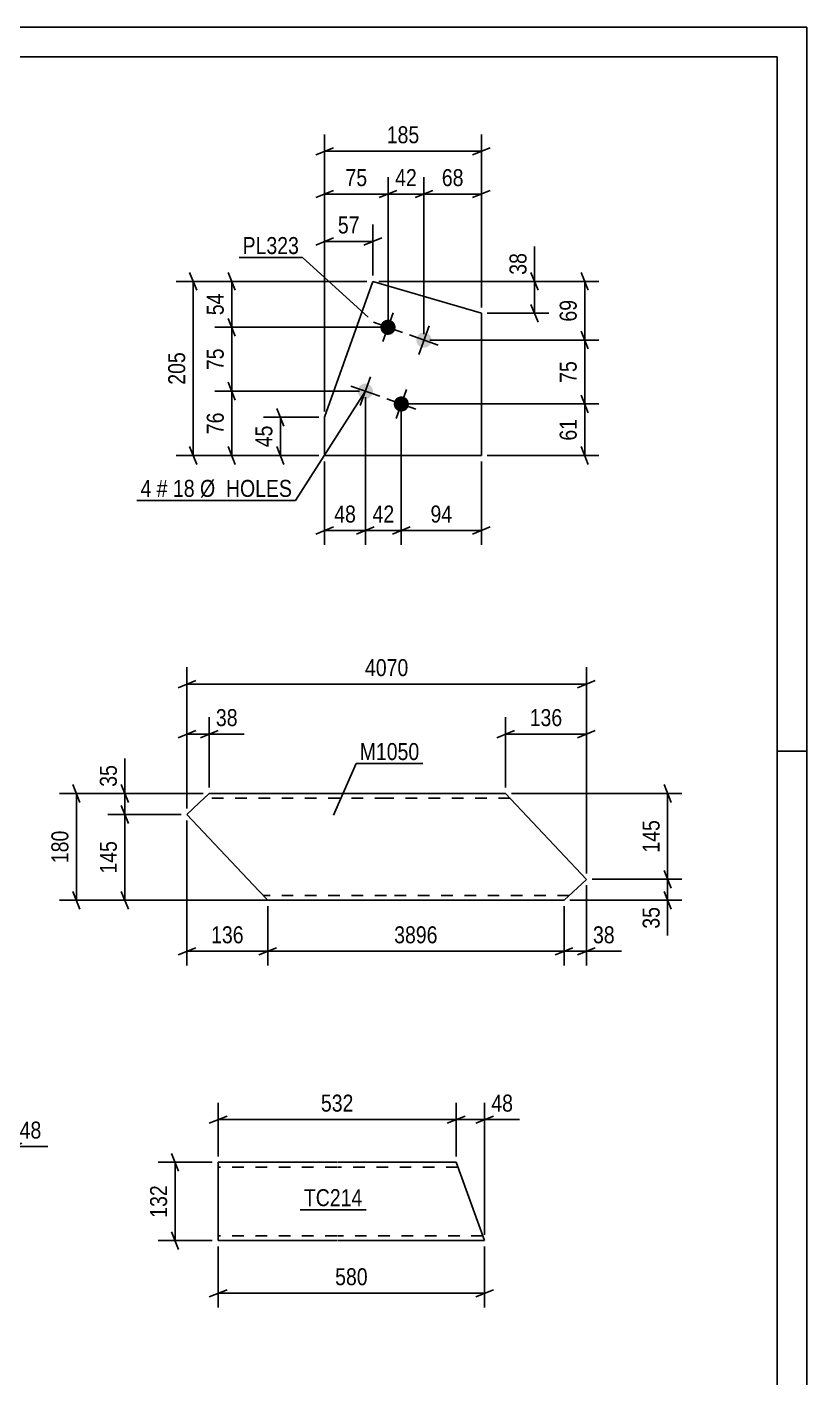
# Model space of a CAD drawing. Header units: millimetres. Extents: x 0 to 594, y 0 to 420.
# Drawn here: x 462.5 to 594, y 192.4 to 420 of the extents above; entities that cross this region are included whole.
import ezdxf

# ---------------------------------------------------------------- set-up
doc = ezdxf.new("R2010")
doc.units = ezdxf.units.MM
doc.linetypes.add('DXK_LINE_DOT2', pattern=[3.9198, 1.9599, -1.9599])
doc.styles.add('Arial Narrow', font='ARIALN.TTF', dxfattribs={"height": 0.2})

# ---------------------------------------------------------------- blocks, each defined once
blk = doc.blocks.new('Unknown-761550045-1163')
at = {"color": 5, "linetype": 'Continuous'}
for p, q in [((594, 420), (0, 420)), ((594, 0), (594, 420)), ((589, 415), (5, 415)), ((589, 5), (589, 415)), ((594, 298), (589, 298))]:
    blk.add_line(p, q, dxfattribs=at)
blk = doc.blocks.new('Part-761550045-7862 - 7861')
at = {"color": 2, "linetype": 'Continuous'}
for p, q in [((491.55, 289.27), (489.49, 287.34)), ((493.25, 290.87), (491.55, 289.27)), ((523.1, 290.87), (493.25, 290.87)), ((543.2, 290.87), (523.2, 290.87)), ((543.2, 290.87), (556.81, 276.4)), ((501.6, 274.47), (489.49, 287.34)), ((553.05, 272.87), (556.81, 276.4)), ((503.1, 272.87), (501.6, 274.47)), ((523.1, 272.87), (503.1, 272.87)), ((553.05, 272.87), (523.2, 272.87))]:
    blk.add_line(p, q, dxfattribs=at)
at = {"color": 7, "linetype": 'DXK_LINE_DOT2'}
for p, q in [((493.25, 290.87), (492.2, 289.89)), ((523.1, 290.07), (492.4, 290.07)), ((543.95, 290.07), (523.2, 290.07)), ((502.99, 273), (501.6, 274.47)), ((523.1, 273.67), (502.35, 273.67)), ((553.9, 273.67), (523.2, 273.67))]:
    blk.add_line(p, q, dxfattribs=at)
blk = doc.blocks.new('Part-761550045-9645 - 9642')
at = {"color": 2, "linetype": 'Continuous'}
for p, q in [((494.76, 228.73), (494.76, 227.13)), ((514.76, 228.73), (494.76, 228.73)), ((534.86, 228.73), (514.86, 228.73)), ((539.67, 215.53), (534.86, 228.73)), ((494.76, 217.13), (494.76, 227.13)), ((494.76, 215.53), (494.76, 217.13)), ((494.76, 215.53), (514.76, 215.53)), ((514.86, 215.53), (539.67, 215.53))]:
    blk.add_line(p, q, dxfattribs=at)
at = {"color": 7, "linetype": 'DXK_LINE_DOT2'}
for p, q in [((494.76, 228.73), (494.76, 228.26)), ((514.76, 227.93), (494.76, 227.93)), ((535.15, 227.93), (514.86, 227.93)), ((494.76, 217.13), (494.76, 215.65)), ((514.76, 216.33), (494.76, 216.33)), ((539.38, 216.33), (514.86, 216.33))]:
    blk.add_line(p, q, dxfattribs=at)
blk = doc.blocks.new('Part-761550045-8057 - 8056')
at = {"color": 2, "linetype": 'Continuous'}
for p, q in [((512.7, 354.25), (520.82, 377.14)), ((520.82, 377.14), (539.11, 371.77)), ((539.11, 371.77), (539.11, 347.81)), ((512.7, 347.81), (512.7, 354.25)), ((539.11, 347.81), (512.7, 347.81))]:
    blk.add_line(p, q, dxfattribs=at)
blk = doc.blocks.new('Bolt-761550045-8058 - 8056')
at = {"linetype": 'Continuous'}
for points in [[(523.81, 370.62, -1), (522.95, 368.2, -1)], [(529.87, 368.47, -1), (529.01, 366.05, -1)], [(519.99, 359.85, -1), (519.13, 357.43, -1)], [(526.05, 357.7, -1), (525.19, 355.28, -1)]]:
    blk.add_hatch(color=1, dxfattribs=at).paths.add_polyline_path(points)
at = {"color": 1, "linetype": 'Continuous'}
for p, q in [((522.52, 366.99), (524.24, 371.83)), ((520.96, 370.27), (525.81, 368.55)), ((528.58, 364.84), (530.3, 369.68)), ((527.02, 368.12), (531.86, 366.4)), ((518.7, 356.21), (520.42, 361.06)), ((517.14, 359.5), (521.99, 357.78)), ((523.2, 357.35), (528.05, 355.63)), ((524.76, 354.07), (526.48, 358.91))]:
    blk.add_line(p, q, dxfattribs=at)
blk = doc.blocks.new('StraightDimension-761550045-8170 - 7861')
at = {"color": 7, "linetype": 'Continuous'}
for p, q in [((569.91, 277.91), (571.11, 274.91)), ((557.81, 276.41), (572.91, 276.41)), ((570.51, 272.87), (570.51, 276.41)), ((571.11, 271.37), (569.91, 274.37)), ((554.05, 272.87), (572.91, 272.87))]:
    blk.add_line(p, q, dxfattribs=at)
at = {"color": 0}
blk.add_wipeout([(569.76, 272.35), (565.56, 272.35), (565.56, 267.49), (569.76, 267.49)], dxfattribs=at)
at = {"color": 7, "linetype": 'Continuous'}
blk.add_line((570.51, 272.87), (570.51, 266.97), dxfattribs=at)
blk.add_line((570.51, 272.87), (570.51, 266.97), dxfattribs=at)
at = {"color": 3, "style": 'Arial Narrow'}
blk.add_text('35', height=2.863, rotation=90.0002, dxfattribs=at).set_placement((569.16, 268.09))
blk = doc.blocks.new('StraightDimension-761550045-8162 - 7861')
at = {"color": 7, "linetype": 'Continuous'}
for p, q in [((488.49, 287.34), (476.17, 287.34)), ((479.62, 285.84), (478.42, 288.84)), ((479.02, 272.87), (479.02, 287.34)), ((478.42, 274.37), (479.62, 271.37)), ((502.1, 272.87), (476.17, 272.87))]:
    blk.add_line(p, q, dxfattribs=at)
at = {"color": 0}
blk.add_wipeout([(478.27, 283.45), (474.07, 283.45), (474.07, 276.77), (478.27, 276.77)], dxfattribs=at)
at = {"color": 3, "style": 'Arial Narrow'}
blk.add_text('145', height=2.863, rotation=90.0002, dxfattribs=at).set_placement((477.67, 277.37))
blk = doc.blocks.new('StraightDimension-761550045-8157 - 7861')
at = {"color": 7, "linetype": 'Continuous'}
for p, q in [((489.49, 288.34), (489.49, 303.72)), ((493.25, 291.87), (493.25, 303.72)), ((487.99, 300.27), (490.99, 301.47)), ((489.49, 300.87), (493.25, 300.87)), ((494.75, 301.47), (491.75, 300.27))]:
    blk.add_line(p, q, dxfattribs=at)
at = {"color": 0}
blk.add_wipeout([(498.63, 301.62), (498.63, 305.82), (493.77, 305.82), (493.77, 301.62)], dxfattribs=at)
at = {"color": 7, "linetype": 'Continuous'}
blk.add_line((493.25, 300.87), (499.16, 300.87), dxfattribs=at)
blk.add_line((493.25, 300.87), (499.16, 300.87), dxfattribs=at)
at = {"color": 3, "style": 'Arial Narrow'}
blk.add_text('38', height=2.863, dxfattribs=at).set_placement((494.37, 302.22))
blk = doc.blocks.new('StraightDimension-761550045-8169 - 7861')
at = {"color": 7, "linetype": 'Continuous'}
for p, q in [((571.11, 289.37), (569.91, 292.37)), ((544.2, 290.87), (572.91, 290.87)), ((570.51, 276.41), (570.51, 290.87)), ((569.91, 277.91), (571.11, 274.91)), ((557.81, 276.41), (572.91, 276.41))]:
    blk.add_line(p, q, dxfattribs=at)
at = {"color": 0}
blk.add_wipeout([(569.76, 286.98), (565.56, 286.98), (565.56, 280.3), (569.76, 280.3)], dxfattribs=at)
at = {"color": 3, "style": 'Arial Narrow'}
blk.add_text('145', height=2.863, rotation=90.0002, dxfattribs=at).set_placement((569.16, 280.9))
blk = doc.blocks.new('StraightDimension-761550045-8161 - 7861')
at = {"color": 7, "linetype": 'Continuous'}
for p, q in [((478.42, 292.37), (479.62, 289.37)), ((492.25, 290.87), (476.17, 290.87)), ((479.02, 287.34), (479.02, 290.87)), ((488.49, 287.34), (476.17, 287.34)), ((479.62, 285.84), (478.42, 288.84))]:
    blk.add_line(p, q, dxfattribs=at)
at = {"color": 0}
blk.add_wipeout([(478.27, 296.25), (474.07, 296.25), (474.07, 291.4), (478.27, 291.4)], dxfattribs=at)
at = {"color": 7, "linetype": 'Continuous'}
blk.add_line((479.02, 290.87), (479.02, 296.78), dxfattribs=at)
blk.add_line((479.02, 290.87), (479.02, 296.78), dxfattribs=at)
at = {"color": 3, "style": 'Arial Narrow'}
blk.add_text('35', height=2.863, rotation=90.0002, dxfattribs=at).set_placement((477.67, 292))
blk = doc.blocks.new('StraightDimension-761550045-8153 - 7861')
at = {"color": 7, "linetype": 'Continuous'}
for p, q in [((543.2, 291.87), (543.2, 303.72)), ((556.81, 277.4), (556.81, 303.72)), ((544.7, 301.47), (541.7, 300.27)), ((543.2, 300.87), (556.81, 300.87)), ((555.31, 300.27), (558.31, 301.47))]:
    blk.add_line(p, q, dxfattribs=at)
at = {"color": 0}
blk.add_wipeout([(553.35, 301.62), (553.35, 305.82), (546.66, 305.82), (546.66, 301.62)], dxfattribs=at)
at = {"color": 3, "style": 'Arial Narrow'}
blk.add_text('136', height=2.863, dxfattribs=at).set_placement((547.26, 302.22))
blk = doc.blocks.new('StraightDimension-761550045-8177 - 7861')
at = {"color": 7, "linetype": 'Continuous'}
for p, q in [((489.49, 288.34), (489.49, 312.14)), ((556.81, 277.4), (556.81, 312.14)), ((490.99, 309.89), (487.99, 308.69)), ((555.31, 308.69), (558.31, 309.89)), ((489.49, 309.29), (556.81, 309.29))]:
    blk.add_line(p, q, dxfattribs=at)
at = {"color": 0}
blk.add_wipeout([(527.41, 310.04), (527.41, 314.24), (518.9, 314.24), (518.9, 310.04)], dxfattribs=at)
at = {"color": 3, "style": 'Arial Narrow'}
blk.add_text('4070', height=2.863, dxfattribs=at).set_placement((519.5, 310.64))
blk = doc.blocks.new('StraightDimension-761550045-10801 - 7861')
at = {"color": 7, "linetype": 'Continuous'}
for p, q in [((471.45, 289.37), (470.25, 292.37)), ((492.25, 290.87), (468, 290.87)), ((470.85, 272.87), (470.85, 290.87)), ((470.25, 274.37), (471.45, 271.37)), ((503.03, 272.87), (468, 272.87))]:
    blk.add_line(p, q, dxfattribs=at)
at = {"color": 0}
blk.add_wipeout([(470.1, 285.22), (465.9, 285.22), (465.9, 278.53), (470.1, 278.53)], dxfattribs=at)
at = {"color": 3, "style": 'Arial Narrow'}
blk.add_text('180', height=2.863, rotation=90.0002, dxfattribs=at).set_placement((469.5, 279.13))
blk = doc.blocks.new('StraightDimension-761550045-11493 - 7861')
at = {"color": 7, "linetype": 'Continuous'}
for p, q in [((556.81, 275.41), (556.81, 261.88)), ((553.05, 271.87), (553.05, 261.88)), ((551.55, 263.68), (554.55, 264.88)), ((553.05, 264.28), (556.81, 264.28)), ((558.31, 264.88), (555.31, 263.68))]:
    blk.add_line(p, q, dxfattribs=at)
at = {"color": 0}
blk.add_wipeout([(562.19, 265.03), (562.19, 269.23), (557.33, 269.23), (557.33, 265.03)], dxfattribs=at)
at = {"color": 7, "linetype": 'Continuous'}
blk.add_line((556.81, 264.28), (562.71, 264.28), dxfattribs=at)
blk.add_line((556.81, 264.28), (562.71, 264.28), dxfattribs=at)
at = {"color": 3, "style": 'Arial Narrow'}
blk.add_text('38', height=2.863, dxfattribs=at).set_placement((557.93, 265.63))
blk = doc.blocks.new('StraightDimension-761550045-11494 - 7861')
at = {"color": 7, "linetype": 'Continuous'}
for p, q in [((503.1, 271.87), (503.1, 261.88)), ((553.05, 271.87), (553.05, 261.88)), ((504.6, 264.88), (501.6, 263.68)), ((503.1, 264.28), (553.05, 264.28)), ((551.55, 263.68), (554.55, 264.88))]:
    blk.add_line(p, q, dxfattribs=at)
at = {"color": 0}
blk.add_wipeout([(532.33, 265.03), (532.33, 269.23), (523.82, 269.23), (523.82, 265.03)], dxfattribs=at)
at = {"color": 3, "style": 'Arial Narrow'}
blk.add_text('3896', height=2.863, dxfattribs=at).set_placement((524.42, 265.63))
blk = doc.blocks.new('StraightDimension-761550045-11495 - 7861')
at = {"color": 7, "linetype": 'Continuous'}
for p, q in [((489.49, 286.34), (489.49, 261.88)), ((503.1, 271.87), (503.1, 261.88)), ((490.99, 264.88), (487.99, 263.68)), ((489.49, 264.28), (503.1, 264.28)), ((501.6, 263.68), (504.6, 264.88))]:
    blk.add_line(p, q, dxfattribs=at)
at = {"color": 0}
blk.add_wipeout([(499.64, 265.03), (499.64, 269.23), (492.96, 269.23), (492.96, 265.03)], dxfattribs=at)
at = {"color": 3, "style": 'Arial Narrow'}
blk.add_text('136', height=2.863, dxfattribs=at).set_placement((493.56, 265.63))
blk = doc.blocks.new('StraightDimension-761550045-10046 - 9652')
at = {"color": 7, "linetype": 'Continuous'}
for p, q in [((455.36, 225.98), (455.36, 234.23)), ((460.16, 212.78), (460.16, 234.23)), ((453.86, 230.78), (456.86, 231.98)), ((455.36, 231.38), (460.16, 231.38)), ((461.66, 231.98), (458.66, 230.78))]:
    blk.add_line(p, q, dxfattribs=at)
at = {"color": 0}
blk.add_wipeout([(465.55, 232.13), (465.55, 236.33), (460.69, 236.33), (460.69, 232.13)], dxfattribs=at)
at = {"color": 7, "linetype": 'Continuous'}
blk.add_line((460.16, 231.38), (466.07, 231.38), dxfattribs=at)
blk.add_line((460.16, 231.38), (466.07, 231.38), dxfattribs=at)
at = {"color": 3, "style": 'Arial Narrow'}
blk.add_text('48', height=2.863, dxfattribs=at).set_placement((461.29, 232.73))
blk = doc.blocks.new('StraightDimension-761550045-9989 - 9642')
at = {"color": 7, "linetype": 'Continuous'}
for p, q in [((494.76, 229.73), (494.76, 238.77)), ((534.86, 229.73), (534.86, 238.77)), ((496.26, 236.52), (493.26, 235.32)), ((494.76, 235.92), (534.86, 235.92)), ((533.36, 235.32), (536.36, 236.52))]:
    blk.add_line(p, q, dxfattribs=at)
at = {"color": 0}
blk.add_wipeout([(518.16, 236.67), (518.16, 240.87), (511.47, 240.87), (511.47, 236.67)], dxfattribs=at)
at = {"color": 3, "style": 'Arial Narrow'}
blk.add_text('532', height=2.863, dxfattribs=at).set_placement((512.07, 237.27))
blk = doc.blocks.new('StraightDimension-761550045-10035 - 9642')
at = {"color": 7, "linetype": 'Continuous'}
for p, q in [((488.09, 227.23), (486.89, 230.23)), ((493.76, 228.73), (484.64, 228.73)), ((487.49, 215.53), (487.49, 228.73)), ((486.89, 217.03), (488.09, 214.03)), ((493.76, 215.53), (484.64, 215.53))]:
    blk.add_line(p, q, dxfattribs=at)
at = {"color": 0}
blk.add_wipeout([(486.74, 225.47), (482.54, 225.47), (482.54, 218.79), (486.74, 218.79)], dxfattribs=at)
at = {"color": 3, "style": 'Arial Narrow'}
blk.add_text('132', height=2.863, rotation=90.0002, dxfattribs=at).set_placement((486.14, 219.39))
blk = doc.blocks.new('StraightDimension-761550045-10024 - 9642')
at = {"color": 7, "linetype": 'Continuous'}
for p, q in [((494.76, 214.53), (494.76, 204.27)), ((539.67, 214.53), (539.67, 204.27)), ((496.26, 207.27), (493.26, 206.07)), ((538.17, 206.07), (541.17, 207.27)), ((494.76, 206.67), (539.67, 206.67))]:
    blk.add_line(p, q, dxfattribs=at)
at = {"color": 0}
blk.add_wipeout([(520.56, 207.42), (520.56, 211.62), (513.87, 211.62), (513.87, 207.42)], dxfattribs=at)
at = {"color": 3, "style": 'Arial Narrow'}
blk.add_text('580', height=2.863, dxfattribs=at).set_placement((514.47, 208.02))
blk = doc.blocks.new('StraightDimension-761550045-9988 - 9642')
at = {"color": 7, "linetype": 'Continuous'}
for p, q in [((534.86, 229.73), (534.86, 238.77)), ((539.67, 216.53), (539.67, 238.77)), ((533.36, 235.32), (536.36, 236.52)), ((534.86, 235.92), (539.67, 235.92)), ((541.17, 236.52), (538.17, 235.32))]:
    blk.add_line(p, q, dxfattribs=at)
at = {"color": 0}
blk.add_wipeout([(545.05, 236.67), (545.05, 240.87), (540.19, 240.87), (540.19, 236.67)], dxfattribs=at)
at = {"color": 7, "linetype": 'Continuous'}
blk.add_line((539.67, 235.92), (545.57, 235.92), dxfattribs=at)
blk.add_line((539.67, 235.92), (545.57, 235.92), dxfattribs=at)
at = {"color": 3, "style": 'Arial Narrow'}
blk.add_text('48', height=2.863, dxfattribs=at).set_placement((540.79, 237.27))
blk = doc.blocks.new('StraightDimension-761550045-8407 - 8056')
at = {"color": 7, "linetype": 'Continuous'}
for p, q in [((504.64, 355.75), (505.84, 352.75)), ((511.7, 354.25), (502.39, 354.25)), ((505.24, 347.81), (505.24, 354.25)), ((505.84, 346.31), (504.64, 349.31)), ((511.7, 347.81), (502.39, 347.81))]:
    blk.add_line(p, q, dxfattribs=at)
at = {"color": 0}
blk.add_wipeout([(504.49, 353.46), (500.29, 353.46), (500.29, 348.6), (504.49, 348.6)], dxfattribs=at)
at = {"color": 3, "style": 'Arial Narrow'}
blk.add_text('45', height=2.863, rotation=90.0002, dxfattribs=at).set_placement((503.89, 349.2))
blk = doc.blocks.new('StraightDimension-761550045-11471 - 8056')
at = {"color": 7, "linetype": 'Continuous'}
for p, q in [((519.56, 357.64), (519.56, 332.77)), ((512.7, 346.81), (512.7, 332.77)), ((511.2, 334.57), (514.2, 335.77)), ((512.7, 335.17), (519.56, 335.17)), ((521.06, 335.77), (518.06, 334.57))]:
    blk.add_line(p, q, dxfattribs=at)
at = {"color": 0}
blk.add_wipeout([(518.56, 335.92), (518.56, 340.12), (513.71, 340.12), (513.71, 335.92)], dxfattribs=at)
at = {"color": 3, "style": 'Arial Narrow'}
blk.add_text('48', height=2.863, dxfattribs=at).set_placement((514.31, 336.52))
blk = doc.blocks.new('StraightDimension-761550045-9766 - 8056')
at = {"color": 7, "linetype": 'Continuous'}
for p, q in [((496.44, 378.64), (497.64, 375.64)), ((519.82, 377.14), (494.19, 377.14)), ((497.04, 369.41), (497.04, 377.14)), ((522.38, 369.41), (494.19, 369.41)), ((497.64, 367.91), (496.44, 370.91))]:
    blk.add_line(p, q, dxfattribs=at)
at = {"color": 0}
blk.add_wipeout([(496.29, 375.7), (492.09, 375.7), (492.09, 370.85), (496.29, 370.85)], dxfattribs=at)
at = {"color": 3, "style": 'Arial Narrow'}
blk.add_text('54', height=2.863, rotation=90.0002, dxfattribs=at).set_placement((495.69, 371.45))
blk = doc.blocks.new('StraightDimension-761550045-8455 - 8056')
at = {"color": 7, "linetype": 'Continuous'}
for p, q in [((491.14, 375.64), (489.94, 378.64)), ((519.82, 377.14), (487.69, 377.14)), ((490.54, 347.81), (490.54, 377.14)), ((489.94, 349.31), (491.14, 346.31)), ((511.7, 347.81), (487.69, 347.81))]:
    blk.add_line(p, q, dxfattribs=at)
at = {"color": 0}
blk.add_wipeout([(489.79, 365.82), (485.59, 365.82), (485.59, 359.13), (489.79, 359.13)], dxfattribs=at)
at = {"color": 3, "style": 'Arial Narrow'}
blk.add_text('205', height=2.863, rotation=90.0002, dxfattribs=at).set_placement((489.19, 359.73))
blk = doc.blocks.new('StraightDimension-761550045-9767 - 8056')
at = {"color": 7, "linetype": 'Continuous'}
for p, q in [((522.38, 369.41), (494.19, 369.41)), ((496.44, 370.91), (497.64, 367.91)), ((497.04, 358.64), (497.04, 369.41)), ((497.64, 357.14), (496.44, 360.14)), ((518.56, 358.64), (494.19, 358.64))]:
    blk.add_line(p, q, dxfattribs=at)
at = {"color": 0}
blk.add_wipeout([(496.29, 366.45), (492.09, 366.45), (492.09, 361.59), (496.29, 361.59)], dxfattribs=at)
at = {"color": 3, "style": 'Arial Narrow'}
blk.add_text('75', height=2.863, rotation=90.0002, dxfattribs=at).set_placement((495.69, 362.19))
blk = doc.blocks.new('StraightDimension-761550045-9768 - 8056')
at = {"color": 7, "linetype": 'Continuous'}
for p, q in [((496.44, 360.14), (497.64, 357.14)), ((518.56, 358.64), (494.19, 358.64)), ((497.04, 347.81), (497.04, 358.64)), ((497.64, 346.31), (496.44, 349.31)), ((511.7, 347.81), (494.19, 347.81))]:
    blk.add_line(p, q, dxfattribs=at)
at = {"color": 0}
blk.add_wipeout([(496.29, 355.65), (492.09, 355.65), (492.09, 350.8), (496.29, 350.8)], dxfattribs=at)
at = {"color": 3, "style": 'Arial Narrow'}
blk.add_text('76', height=2.863, rotation=90.0002, dxfattribs=at).set_placement((495.69, 351.4))
blk = doc.blocks.new('StraightDimension-761550045-9791 - 8056')
at = {"color": 7, "linetype": 'Continuous'}
for p, q in [((555.93, 378.64), (557.13, 375.64)), ((521.82, 377.14), (558.93, 377.14)), ((556.53, 367.26), (556.53, 377.14)), ((557.13, 365.76), (555.93, 368.76)), ((530.44, 367.26), (558.93, 367.26))]:
    blk.add_line(p, q, dxfattribs=at)
at = {"color": 0}
blk.add_wipeout([(555.78, 374.63), (551.58, 374.63), (551.58, 369.77), (555.78, 369.77)], dxfattribs=at)
at = {"color": 3, "style": 'Arial Narrow'}
blk.add_text('69', height=2.863, rotation=90.0002, dxfattribs=at).set_placement((555.18, 370.37))
blk = doc.blocks.new('StraightDimension-761550045-9792 - 8056')
at = {"color": 7, "linetype": 'Continuous'}
for p, q in [((555.93, 368.76), (557.13, 365.76)), ((530.44, 367.26), (558.93, 367.26)), ((556.53, 356.49), (556.53, 367.26)), ((557.13, 354.99), (555.93, 357.99)), ((526.62, 356.49), (558.93, 356.49))]:
    blk.add_line(p, q, dxfattribs=at)
at = {"color": 0}
blk.add_wipeout([(555.78, 364.3), (551.58, 364.3), (551.58, 359.45), (555.78, 359.45)], dxfattribs=at)
at = {"color": 3, "style": 'Arial Narrow'}
blk.add_text('75', height=2.863, rotation=90.0002, dxfattribs=at).set_placement((555.18, 360.05))
blk = doc.blocks.new('StraightDimension-761550045-9793 - 8056')
at = {"color": 7, "linetype": 'Continuous'}
for p, q in [((555.93, 357.99), (557.13, 354.99)), ((526.62, 356.49), (558.93, 356.49)), ((556.53, 347.81), (556.53, 356.49)), ((557.13, 346.31), (555.93, 349.31)), ((540.11, 347.81), (558.93, 347.81))]:
    blk.add_line(p, q, dxfattribs=at)
at = {"color": 0}
blk.add_wipeout([(555.78, 354.58), (551.58, 354.58), (551.58, 349.72), (555.78, 349.72)], dxfattribs=at)
at = {"color": 3, "style": 'Arial Narrow'}
blk.add_text('61', height=2.863, rotation=90.0002, dxfattribs=at).set_placement((555.18, 350.32))
blk = doc.blocks.new('StraightDimension-761550045-11426 - 8056')
at = {"color": 7, "linetype": 'Continuous'}
for p, q in [((529.44, 368.26), (529.44, 394.7)), ((539.11, 372.77), (539.11, 394.7)), ((527.94, 391.25), (530.94, 392.45)), ((529.44, 391.85), (539.11, 391.85)), ((540.61, 392.45), (537.61, 391.25))]:
    blk.add_line(p, q, dxfattribs=at)
at = {"color": 0}
blk.add_wipeout([(536.7, 392.6), (536.7, 396.8), (531.85, 396.8), (531.85, 392.6)], dxfattribs=at)
at = {"color": 3, "style": 'Arial Narrow'}
blk.add_text('68', height=2.863, dxfattribs=at).set_placement((532.45, 393.2))
blk = doc.blocks.new('StraightDimension-761550045-9840 - 8056')
at = {"color": 7, "linetype": 'Continuous'}
for p, q in [((512.7, 355.25), (512.7, 401.92)), ((539.11, 372.77), (539.11, 401.92)), ((514.2, 399.67), (511.2, 398.47)), ((512.7, 399.07), (539.11, 399.07)), ((537.61, 398.47), (540.61, 399.67))]:
    blk.add_line(p, q, dxfattribs=at)
at = {"color": 0}
blk.add_wipeout([(529.25, 399.82), (529.25, 404.02), (522.57, 404.02), (522.57, 399.82)], dxfattribs=at)
at = {"color": 3, "style": 'Arial Narrow'}
blk.add_text('185', height=2.863, dxfattribs=at).set_placement((523.17, 400.42))
blk = doc.blocks.new('StraightDimension-761550045-11371 - 8056')
at = {"color": 7, "linetype": 'Continuous'}
for p, q in [((547.47, 378.64), (548.67, 375.64)), ((521.82, 377.14), (550.47, 377.14)), ((548.07, 371.77), (548.07, 377.14)), ((548.67, 370.27), (547.47, 373.27)), ((540.11, 371.77), (550.47, 371.77))]:
    blk.add_line(p, q, dxfattribs=at)
at = {"color": 0}
blk.add_wipeout([(547.32, 382.52), (543.12, 382.52), (543.12, 377.66), (547.32, 377.66)], dxfattribs=at)
at = {"color": 7, "linetype": 'Continuous'}
blk.add_line((548.07, 377.14), (548.07, 383.04), dxfattribs=at)
blk.add_line((548.07, 377.14), (548.07, 383.04), dxfattribs=at)
at = {"color": 3, "style": 'Arial Narrow'}
blk.add_text('38', height=2.863, rotation=90.0002, dxfattribs=at).set_placement((546.72, 378.26))
blk = doc.blocks.new('StraightDimension-761550045-11382 - 8056')
at = {"color": 7, "linetype": 'Continuous'}
for p, q in [((512.7, 355.25), (512.7, 386.72)), ((520.82, 378.14), (520.82, 386.72)), ((511.2, 383.27), (514.2, 384.47)), ((512.7, 383.87), (520.82, 383.87)), ((522.32, 384.47), (519.32, 383.27))]:
    blk.add_line(p, q, dxfattribs=at)
at = {"color": 0}
blk.add_wipeout([(519.19, 384.62), (519.19, 388.82), (514.33, 388.82), (514.33, 384.62)], dxfattribs=at)
at = {"color": 3, "style": 'Arial Narrow'}
blk.add_text('57', height=2.863, dxfattribs=at).set_placement((514.93, 385.22))
blk = doc.blocks.new('StraightDimension-761550045-11427 - 8056')
at = {"color": 7, "linetype": 'Continuous'}
for p, q in [((523.38, 370.41), (523.38, 394.7)), ((529.44, 368.26), (529.44, 394.7)), ((521.88, 391.25), (524.88, 392.45)), ((523.38, 391.85), (529.44, 391.85)), ((530.94, 392.45), (527.94, 391.25))]:
    blk.add_line(p, q, dxfattribs=at)
at = {"color": 0}
blk.add_wipeout([(528.84, 392.6), (528.84, 396.8), (523.98, 396.8), (523.98, 392.6)], dxfattribs=at)
at = {"color": 3, "style": 'Arial Narrow'}
blk.add_text('42', height=2.863, dxfattribs=at).set_placement((524.58, 393.2))
blk = doc.blocks.new('StraightDimension-761550045-11428 - 8056')
at = {"color": 7, "linetype": 'Continuous'}
for p, q in [((512.7, 355.25), (512.7, 394.7)), ((523.38, 370.41), (523.38, 394.7)), ((511.2, 391.25), (514.2, 392.45)), ((512.7, 391.85), (523.38, 391.85)), ((524.88, 392.45), (521.88, 391.25))]:
    blk.add_line(p, q, dxfattribs=at)
at = {"color": 0}
blk.add_wipeout([(520.47, 392.6), (520.47, 396.8), (515.61, 396.8), (515.61, 392.6)], dxfattribs=at)
at = {"color": 3, "style": 'Arial Narrow'}
blk.add_text('75', height=2.863, dxfattribs=at).set_placement((516.21, 393.2))
blk = doc.blocks.new('StraightDimension-761550045-11469 - 8056')
at = {"color": 7, "linetype": 'Continuous'}
for p, q in [((525.62, 355.49), (525.62, 332.77)), ((539.11, 346.81), (539.11, 332.77)), ((527.12, 335.77), (524.12, 334.57)), ((525.62, 335.17), (539.11, 335.17)), ((537.61, 334.57), (540.61, 335.77))]:
    blk.add_line(p, q, dxfattribs=at)
at = {"color": 0}
blk.add_wipeout([(534.8, 335.92), (534.8, 340.12), (529.94, 340.12), (529.94, 335.92)], dxfattribs=at)
at = {"color": 3, "style": 'Arial Narrow'}
blk.add_text('94', height=2.863, dxfattribs=at).set_placement((530.54, 336.52))
blk = doc.blocks.new('StraightDimension-761550045-11470 - 8056')
at = {"color": 7, "linetype": 'Continuous'}
for p, q in [((519.56, 357.64), (519.56, 332.77)), ((525.62, 355.49), (525.62, 332.77)), ((518.06, 334.57), (521.06, 335.77)), ((519.56, 335.17), (525.62, 335.17)), ((527.12, 335.77), (524.12, 334.57))]:
    blk.add_line(p, q, dxfattribs=at)
at = {"color": 0}
blk.add_wipeout([(525.02, 335.92), (525.02, 340.12), (520.17, 340.12), (520.17, 335.92)], dxfattribs=at)
at = {"color": 3, "style": 'Arial Narrow'}
blk.add_text('42', height=2.863, dxfattribs=at).set_placement((520.77, 336.52))
blk = doc.blocks.new('Mark-761550045-8467 - 7861')
at = {"color": 0}
blk.add_wipeout([(528.66, 296.5), (528.66, 299.5), (518.61, 299.5), (518.61, 296.5)], dxfattribs=at)
blk.add_wipeout([(528.66, 296.5), (528.66, 299.5), (518.61, 299.5), (518.61, 296.5)], dxfattribs=at)
at = {"color": 30, "linetype": 'Continuous'}
for p, q in [((514.21, 287.24), (518.01, 295.9)), ((518.01, 295.9), (529.26, 295.9))]:
    blk.add_line(p, q, dxfattribs=at)
at = {"color": 3, "style": 'Arial Narrow'}
blk.add_text('M1050', height=2.863, dxfattribs=at).set_placement((518.61, 296.5))
blk = doc.blocks.new('Mark-761550045-9666 - 9642')
at = {"color": 0}
blk.add_wipeout([(519.07, 221.34), (519.07, 224.34), (509.2, 224.34), (509.2, 221.34)], dxfattribs=at)
blk.add_wipeout([(519.07, 221.34), (519.07, 224.34), (509.2, 224.34), (509.2, 221.34)], dxfattribs=at)
at = {"color": 30, "linetype": 'Continuous'}
blk.add_line((508.6, 220.74), (519.67, 220.74), dxfattribs=at)
at = {"color": 3, "style": 'Arial Narrow'}
blk.add_text('TC214', height=2.863, dxfattribs=at).set_placement((509.2, 221.34))
blk = doc.blocks.new('Mark-761550045-8512 - 8056')
at = {"color": 0}
blk.add_wipeout([(508.37, 381.75), (508.37, 384.75), (498.87, 384.75), (498.87, 381.75)], dxfattribs=at)
blk.add_wipeout([(508.37, 381.75), (508.37, 384.75), (498.87, 384.75), (498.87, 381.75)], dxfattribs=at)
at = {"color": 30, "linetype": 'Continuous'}
for p in [(498.27, 381.15), (520.06, 371.12)]:
    blk.add_line(p, (508.97, 381.15), dxfattribs=at)
at = {"color": 3, "style": 'Arial Narrow'}
blk.add_text('PL323', height=2.863, dxfattribs=at).set_placement((498.87, 381.75))
blk = doc.blocks.new('Mark-761550045-8515 - 8056')
at = {"color": 0}
blk.add_wipeout([(483.5, 340.84), (483.5, 343.84), (481.67, 343.84), (481.67, 340.84)], dxfattribs=at)
blk.add_wipeout([(483.5, 340.84), (483.5, 343.84), (481.67, 343.84), (481.67, 340.84)], dxfattribs=at)
blk.add_wipeout([(486.23, 340.84), (486.23, 343.84), (484.4, 343.84), (484.4, 340.84)], dxfattribs=at)
blk.add_wipeout([(486.23, 340.84), (486.23, 343.84), (484.4, 343.84), (484.4, 340.84)], dxfattribs=at)
at = {"color": 3, "style": 'Arial Narrow'}
blk.add_text('4', height=2.86, dxfattribs=at).set_placement((481.67, 340.84))
at = {"color": 0}
blk.add_wipeout([(490.79, 340.84), (490.79, 343.84), (487.13, 343.84), (487.13, 340.84)], dxfattribs=at)
blk.add_wipeout([(490.79, 340.84), (490.79, 343.84), (487.13, 343.84), (487.13, 340.84)], dxfattribs=at)
at = {"color": 3, "style": 'Arial Narrow'}
blk.add_text('#', height=2.86, dxfattribs=at).set_placement((484.4, 340.84))
at = {"color": 0}
blk.add_wipeout([(507.21, 340.84), (507.21, 343.84), (491.69, 343.84), (491.69, 340.84)], dxfattribs=at)
blk.add_wipeout([(507.21, 340.84), (507.21, 343.84), (491.69, 343.84), (491.69, 340.84)], dxfattribs=at)
at = {"color": 7, "linetype": 'Continuous'}
for p in [(519.55, 358.59), (481.07, 340.24)]:
    blk.add_line(p, (507.81, 340.24), dxfattribs=at)
at = {"color": 3, "style": 'Arial Narrow'}
for s, p in [('18', (487.13, 340.84)), ('Ø  HOLES', (491.69, 340.84))]:
    blk.add_text(s, height=2.863, dxfattribs=at).set_placement(p)

msp = doc.modelspace()

# ---------------------------------------------------------------- block references
for name in ['Unknown-761550045-1163', 'Part-761550045-8057 - 8056', 'Bolt-761550045-8058 - 8056', 'Part-761550045-7862 - 7861', 'Part-761550045-9645 - 9642']:
    msp.add_blockref(name, (0, 0))

# ---------------------------------------------------------------- next in the draw order: block references
for name in ['StraightDimension-761550045-9766 - 8056', 'StraightDimension-761550045-8407 - 8056', 'StraightDimension-761550045-8162 - 7861', 'StraightDimension-761550045-8170 - 7861', 'StraightDimension-761550045-9989 - 9642', 'StraightDimension-761550045-10046 - 9652', 'Mark-761550045-9666 - 9642']:
    msp.add_blockref(name, (0, 0))

# ---------------------------------------------------------------- next in the draw order: block references
for name in ['StraightDimension-761550045-11471 - 8056', 'StraightDimension-761550045-8157 - 7861', 'StraightDimension-761550045-8169 - 7861', 'StraightDimension-761550045-9988 - 9642', 'StraightDimension-761550045-10035 - 9642']:
    msp.add_blockref(name, (0, 0))

# ---------------------------------------------------------------- next in the draw order: block references
for name in ['StraightDimension-761550045-8455 - 8056', 'StraightDimension-761550045-8153 - 7861', 'StraightDimension-761550045-8161 - 7861', 'StraightDimension-761550045-11493 - 7861', 'StraightDimension-761550045-10024 - 9642']:
    msp.add_blockref(name, (0, 0))

# ---------------------------------------------------------------- next in the draw order: block references
for name in ['StraightDimension-761550045-9767 - 8056', 'StraightDimension-761550045-8177 - 7861']:
    msp.add_blockref(name, (0, 0))

# ---------------------------------------------------------------- next in the draw order: block references
for name in ['StraightDimension-761550045-9791 - 8056', 'StraightDimension-761550045-9768 - 8056', 'Mark-761550045-8467 - 7861', 'StraightDimension-761550045-10801 - 7861']:
    msp.add_blockref(name, (0, 0))

# ---------------------------------------------------------------- next in the draw order: block references
for name in ['StraightDimension-761550045-9792 - 8056', 'StraightDimension-761550045-11494 - 7861']:
    msp.add_blockref(name, (0, 0))

# ---------------------------------------------------------------- next in the draw order: block references
for name in ['StraightDimension-761550045-11426 - 8056', 'StraightDimension-761550045-9793 - 8056', 'StraightDimension-761550045-11495 - 7861']:
    msp.add_blockref(name, (0, 0))

# ---------------------------------------------------------------- next in the draw order: block references
msp.add_blockref('StraightDimension-761550045-9840 - 8056', (0, 0))

# ---------------------------------------------------------------- next in the draw order: block references
msp.add_blockref('StraightDimension-761550045-11371 - 8056', (0, 0))

# ---------------------------------------------------------------- next in the draw order: block references
msp.add_blockref('StraightDimension-761550045-11382 - 8056', (0, 0))

# ---------------------------------------------------------------- next in the draw order: block references
msp.add_blockref('StraightDimension-761550045-11427 - 8056', (0, 0))

# ---------------------------------------------------------------- next in the draw order: block references
msp.add_blockref('StraightDimension-761550045-11428 - 8056', (0, 0))

# ---------------------------------------------------------------- next in the draw order: block references
for name in ['Mark-761550045-8512 - 8056', 'StraightDimension-761550045-11469 - 8056']:
    msp.add_blockref(name, (0, 0))

# ---------------------------------------------------------------- next in the draw order: block references
msp.add_blockref('StraightDimension-761550045-11470 - 8056', (0, 0))

# ---------------------------------------------------------------- next in the draw order: block references
msp.add_blockref('Mark-761550045-8515 - 8056', (0, 0))

doc.saveas('drawing.dxf')
